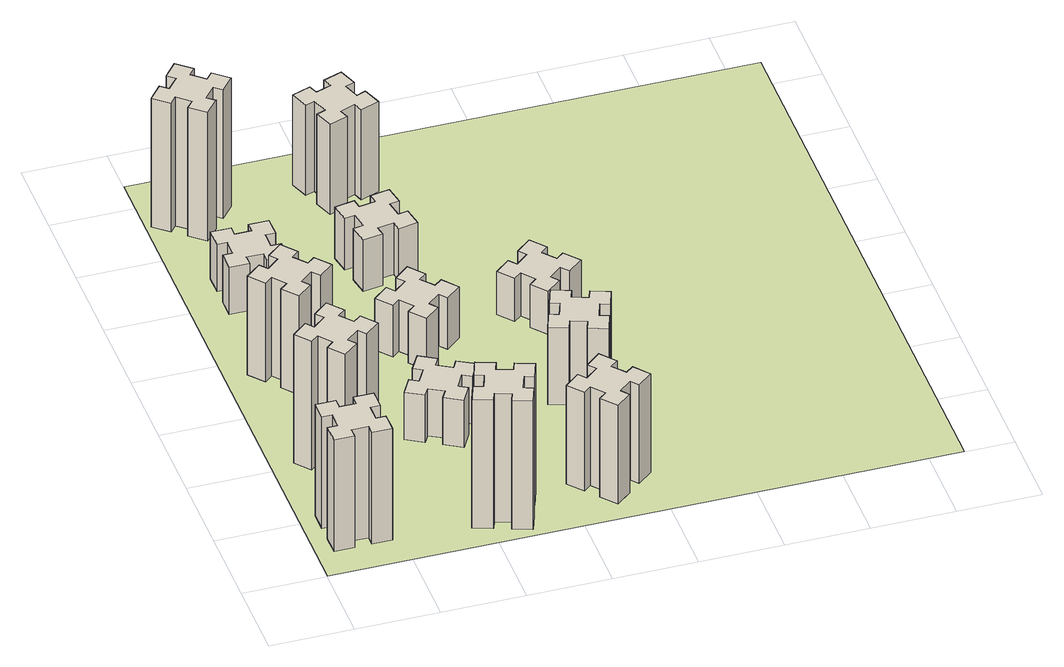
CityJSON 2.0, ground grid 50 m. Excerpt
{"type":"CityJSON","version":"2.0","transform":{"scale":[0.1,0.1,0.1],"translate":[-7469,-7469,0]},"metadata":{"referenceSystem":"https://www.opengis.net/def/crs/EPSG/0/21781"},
"CityObjects":{
"building1":{"type":"Building","attributes":{"class":"1000","function":"1000","usage":"1000","yearOfConstruction":2016,"roofType":"1000","measuredHeight":78,"storeysAboveGround":30,"storeysBelowGround":0},"geometry":[{"type":"Solid","lod":"1","boundaries":[[[[0,1,2,3,4,5,6,7,8,9,10,11,12,13,14,15,16,17,18,19]],[[17,16,20,21]],[[16,15,22,20]],[[15,14,23,22]],[[14,13,24,23]],[[13,12,25,24]],[[12,11,26,25]],[[11,10,27,26]],[[10,9,28,27]],[[9,8,29,28]],[[8,7,30,29]],[[7,6,31,30]],[[6,5,32,31]],[[5,4,33,32]],[[4,3,34,33]],[[3,2,35,34]],[[2,1,36,35]],[[1,0,37,36]],[[0,19,38,37]],[[19,18,39,38]],[[18,17,21,39]],[[24,25,26,27,28,29,30,31,32,33,34,35,36,37,38,39,21,20,22,23]]]]}]},
"building2":{"type":"Building","attributes":{"class":"1000","function":"1000","usage":"1000","yearOfConstruction":2016,"roofType":"1000","measuredHeight":90,"storeysAboveGround":30,"storeysBelowGround":0},"geometry":[{"type":"Solid","lod":"1","boundaries":[[[[40,41,42,43,44,45,46,47,48,49,50,51,52,53,54,55,56,57,58,59]],[[57,56,60,61]],[[56,55,62,60]],[[55,54,63,62]],[[54,53,64,63]],[[53,52,65,64]],[[52,51,66,65]],[[51,50,67,66]],[[50,49,68,67]],[[49,48,69,68]],[[48,47,70,69]],[[47,46,71,70]],[[46,45,72,71]],[[45,44,73,72]],[[44,43,74,73]],[[43,42,75,74]],[[42,41,76,75]],[[41,40,77,76]],[[40,59,78,77]],[[59,58,79,78]],[[58,57,61,79]],[[64,65,66,67,68,69,70,71,72,73,74,75,76,77,78,79,61,60,62,63]]]]}]},
"building3":{"type":"Building","attributes":{"class":"1000","function":"1000","usage":"1000","yearOfConstruction":2016,"roofType":"1000","measuredHeight":69,"storeysAboveGround":30,"storeysBelowGround":0},"geometry":[{"type":"Solid","lod":"1","boundaries":[[[[80,81,82,83,84,85,86,87,88,89,90,91,92,93,94,95,96,97,98,99]],[[97,96,100,101]],[[96,95,102,100]],[[95,94,103,102]],[[94,93,104,103]],[[93,92,105,104]],[[92,91,106,105]],[[91,90,107,106]],[[90,89,108,107]],[[89,88,109,108]],[[88,87,110,109]],[[87,86,111,110]],[[86,85,112,111]],[[85,84,113,112]],[[84,83,114,113]],[[83,82,115,114]],[[82,81,116,115]],[[81,80,117,116]],[[80,99,118,117]],[[99,98,119,118]],[[98,97,101,119]],[[104,105,106,107,108,109,110,111,112,113,114,115,116,117,118,119,101,100,102,103]]]]}]},
"building4":{"type":"Building","attributes":{"class":"1000","function":"1000","usage":"1000","yearOfConstruction":2016,"roofType":"1000","measuredHeight":33,"storeysAboveGround":30,"storeysBelowGround":0},"geometry":[{"type":"Solid","lod":"1","boundaries":[[[[120,121,122,123,124,125,126,127,128,129,130,131,132,133,134,135,136,137,138,139]],[[137,136,140,141]],[[136,135,142,140]],[[135,134,143,142]],[[134,133,144,143]],[[133,132,145,144]],[[132,131,146,145]],[[131,130,147,146]],[[130,129,148,147]],[[129,128,149,148]],[[128,127,150,149]],[[127,126,151,150]],[[126,125,152,151]],[[125,124,153,152]],[[124,123,154,153]],[[123,122,155,154]],[[122,121,156,155]],[[121,120,157,156]],[[120,139,158,157]],[[139,138,159,158]],[[138,137,141,159]],[[144,145,146,147,148,149,150,151,152,153,154,155,156,157,158,159,141,140,142,143]]]]}]},
"building5":{"type":"Building","attributes":{"class":"1000","function":"1000","usage":"1000","yearOfConstruction":2016,"roofType":"1000","measuredHeight":90,"storeysAboveGround":30,"storeysBelowGround":0},"geometry":[{"type":"Solid","lod":"1","boundaries":[[[[160,161,162,163,164,165,166,167,168,169,170,171,172,173,174,175,176,177,178,179]],[[177,176,180,181]],[[176,175,182,180]],[[175,174,183,182]],[[174,173,184,183]],[[173,172,185,184]],[[172,171,186,185]],[[171,170,187,186]],[[170,169,188,187]],[[169,168,189,188]],[[168,167,190,189]],[[167,166,191,190]],[[166,165,192,191]],[[165,164,193,192]],[[164,163,194,193]],[[163,162,195,194]],[[162,161,196,195]],[[161,160,197,196]],[[160,179,198,197]],[[179,178,199,198]],[[178,177,181,199]],[[184,185,186,187,188,189,190,191,192,193,194,195,196,197,198,199,181,180,182,183]]]]}]},
"building6":{"type":"Building","attributes":{"class":"1000","function":"1000","usage":"1000","yearOfConstruction":2016,"roofType":"1000","measuredHeight":90,"storeysAboveGround":30,"storeysBelowGround":0},"geometry":[{"type":"Solid","lod":"1","boundaries":[[[[200,201,202,203,204,205,206,207,208,209,210,211,212,213,214,215,216,217,218,219]],[[217,216,220,221]],[[216,215,222,220]],[[215,214,223,222]],[[214,213,224,223]],[[213,212,225,224]],[[212,211,226,225]],[[211,210,227,226]],[[210,209,228,227]],[[209,208,229,228]],[[208,207,230,229]],[[207,206,231,230]],[[206,205,232,231]],[[205,204,233,232]],[[204,203,234,233]],[[203,202,235,234]],[[202,201,236,235]],[[201,200,237,236]],[[200,219,238,237]],[[219,218,239,238]],[[218,217,221,239]],[[224,225,226,227,228,229,230,231,232,233,234,235,236,237,238,239,221,220,222,223]]]]}]},
"building7":{"type":"Building","attributes":{"class":"1000","function":"1000","usage":"1000","yearOfConstruction":2016,"roofType":"1000","measuredHeight":33,"storeysAboveGround":30,"storeysBelowGround":0},"geometry":[{"type":"Solid","lod":"1","boundaries":[[[[240,241,242,243,244,245,246,247,248,249,250,251,252,253,254,255,256,257,258,259]],[[257,256,260,261]],[[256,255,262,260]],[[255,254,263,262]],[[254,253,264,263]],[[253,252,265,264]],[[252,251,266,265]],[[251,250,267,266]],[[250,249,268,267]],[[249,248,269,268]],[[248,247,270,269]],[[247,246,271,270]],[[246,245,272,271]],[[245,244,273,272]],[[244,243,274,273]],[[243,242,275,274]],[[242,241,276,275]],[[241,240,277,276]],[[240,259,278,277]],[[259,258,279,278]],[[258,257,261,279]],[[264,265,266,267,268,269,270,271,272,273,274,275,276,277,278,279,261,260,262,263]]]]}]},
"building8":{"type":"Building","attributes":{"class":"1000","function":"1000","usage":"1000","yearOfConstruction":2016,"roofType":"1000","measuredHeight":36,"storeysAboveGround":30,"storeysBelowGround":0},"geometry":[{"type":"Solid","lod":"1","boundaries":[[[[280,281,282,283,284,285,286,287,288,289,290,291,292,293,294,295,296,297,298,299]],[[297,296,300,301]],[[296,295,302,300]],[[295,294,303,302]],[[294,293,304,303]],[[293,292,305,304]],[[292,291,306,305]],[[291,290,307,306]],[[290,289,308,307]],[[289,288,309,308]],[[288,287,310,309]],[[287,286,311,310]],[[286,285,312,311]],[[285,284,313,312]],[[284,283,314,313]],[[283,282,315,314]],[[282,281,316,315]],[[281,280,317,316]],[[280,299,318,317]],[[299,298,319,318]],[[298,297,301,319]],[[304,305,306,307,308,309,310,311,312,313,314,315,316,317,318,319,301,300,302,303]]]]}]},
"building9":{"type":"Building","attributes":{"class":"1000","function":"1000","usage":"1000","yearOfConstruction":2016,"roofType":"1000","measuredHeight":69,"storeysAboveGround":30,"storeysBelowGround":0},"geometry":[{"type":"Solid","lod":"1","boundaries":[[[[320,321,322,323,324,325,326,327,328,329,330,331,332,333,334,335,336,337,338,339]],[[337,336,340,341]],[[336,335,342,340]],[[335,334,343,342]],[[334,333,344,343]],[[333,332,345,344]],[[332,331,346,345]],[[331,330,347,346]],[[330,329,348,347]],[[329,328,349,348]],[[328,327,350,349]],[[327,326,351,350]],[[326,325,352,351]],[[325,324,353,352]],[[324,323,354,353]],[[323,322,355,354]],[[322,321,356,355]],[[321,320,357,356]],[[320,339,358,357]],[[339,338,359,358]],[[338,337,341,359]],[[344,345,346,347,348,349,350,351,352,353,354,355,356,357,358,359,341,340,342,343]]]]}]},
"building10":{"type":"Building","attributes":{"class":"1000","function":"1000","usage":"1000","yearOfConstruction":2016,"roofType":"1000","measuredHeight":36,"storeysAboveGround":30,"storeysBelowGround":0},"geometry":[{"type":"Solid","lod":"1","boundaries":[[[[360,361,362,363,364,365,366,367,368,369,370,371,372,373,374,375,376,377,378,379]],[[377,376,380,381]],[[376,375,382,380]],[[375,374,383,382]],[[374,373,384,383]],[[373,372,385,384]],[[372,371,386,385]],[[371,370,387,386]],[[370,369,388,387]],[[369,368,389,388]],[[368,367,390,389]],[[367,366,391,390]],[[366,365,392,391]],[[365,364,393,392]],[[364,363,394,393]],[[363,362,395,394]],[[362,361,396,395]],[[361,360,397,396]],[[360,379,398,397]],[[379,378,399,398]],[[378,377,381,399]],[[384,385,386,387,388,389,390,391,392,393,394,395,396,397,398,399,381,380,382,383]]]]}]},
"building11":{"type":"Building","attributes":{"class":"1000","function":"1000","usage":"1000","yearOfConstruction":2016,"roofType":"1000","measuredHeight":63,"storeysAboveGround":30,"storeysBelowGround":0},"geometry":[{"type":"Solid","lod":"1","boundaries":[[[[400,401,402,403,404,405,406,407,408,409,410,411,412,413,414,415,416,417,418,419]],[[417,416,420,421]],[[416,415,422,420]],[[415,414,423,422]],[[414,413,424,423]],[[413,412,425,424]],[[412,411,426,425]],[[411,410,427,426]],[[410,409,428,427]],[[409,408,429,428]],[[408,407,430,429]],[[407,406,431,430]],[[406,405,432,431]],[[405,404,433,432]],[[404,403,434,433]],[[403,402,435,434]],[[402,401,436,435]],[[401,400,437,436]],[[400,419,438,437]],[[419,418,439,438]],[[418,417,421,439]],[[424,425,426,427,428,429,430,431,432,433,434,435,436,437,438,439,421,420,422,423]]]]}]},
"building12":{"type":"Building","attributes":{"class":"1000","function":"1000","usage":"1000","yearOfConstruction":2016,"roofType":"1000","measuredHeight":54,"storeysAboveGround":30,"storeysBelowGround":0},"geometry":[{"type":"Solid","lod":"1","boundaries":[[[[440,441,442,443,444,445,446,447,448,449,450,451,452,453,454,455,456,457,458,459]],[[457,456,460,461]],[[456,455,462,460]],[[455,454,463,462]],[[454,453,464,463]],[[453,452,465,464]],[[452,451,466,465]],[[451,450,467,466]],[[450,449,468,467]],[[449,448,469,468]],[[448,447,470,469]],[[447,446,471,470]],[[446,445,472,471]],[[445,444,473,472]],[[444,443,474,473]],[[443,442,475,474]],[[442,441,476,475]],[[441,440,477,476]],[[440,459,478,477]],[[459,458,479,478]],[[458,457,461,479]],[[464,465,466,467,468,469,470,471,472,473,474,475,476,477,478,479,461,460,462,463]]]]}]},
"building13":{"type":"Building","attributes":{"class":"1000","function":"1000","usage":"1000","yearOfConstruction":2016,"roofType":"1000","measuredHeight":30,"storeysAboveGround":30,"storeysBelowGround":0},"geometry":[{"type":"Solid","lod":"1","boundaries":[[[[480,481,482,483,484,485,486,487,488,489,490,491,492,493,494,495,496,497,498,499]],[[497,496,500,501]],[[496,495,502,500]],[[495,494,503,502]],[[494,493,504,503]],[[493,492,505,504]],[[492,491,506,505]],[[491,490,507,506]],[[490,489,508,507]],[[489,488,509,508]],[[488,487,510,509]],[[487,486,511,510]],[[486,485,512,511]],[[485,484,513,512]],[[484,483,514,513]],[[483,482,515,514]],[[482,481,516,515]],[[481,480,517,516]],[[480,499,518,517]],[[499,498,519,518]],[[498,497,501,519]],[[504,505,506,507,508,509,510,511,512,513,514,515,516,517,518,519,501,500,502,503]]]]}]},
"landuse1":{"type":"LandUse","attributes":{"name":"plot1","function":"1010"},"geometry":[{"type":"MultiSurface","lod":"1","boundaries":[[[520,521,522,523]]]}]}
},
"vertices":[
[165,425,0],[165,325,0],[105,325,0],[105,205,0],[225,205,0],[225,265,0],[325,265,0],[325,205,0],[445,205,0],[445,325,0],[385,325,0],[385,425,0],[445,425,0],[445,545,0],[325,545,0],[325,485,0],[225,485,0],[225,545,0],[105,545,0],[105,425,0],[225,485,780],[225,545,780],[325,485,780],[325,545,780],[445,545,780],[445,425,780],[385,425,780],[385,325,780],[445,325,780],[445,205,780],[325,205,780],[325,265,780],[225,265,780],[225,205,780],[105,205,780],[105,325,780],[165,325,780],[165,425,780],[105,425,780],[105,545,780],
[492,1048,0],[427,1124,0],[473,1163,0],[396,1255,0],[304,1178,0],[343,1132,0],[266,1067,0],[228,1113,0],[136,1036,0],[213,944,0],[259,983,0],[323,906,0],[277,868,0],[354,776,0],[446,853,0],[408,899,0],[484,963,0],[523,917,0],[615,994,0],[538,1086,0],[484,963,900],[523,917,900],[408,899,900],[446,853,900],[354,776,900],[277,868,900],[323,906,900],[259,983,900],[213,944,900],[136,1036,900],[228,1113,900],[266,1067,900],[343,1132,900],[304,1178,900],[396,1255,900],[473,1163,900],[427,1124,900],[492,1048,900],[538,1086,900],[615,994,900],
[492,1888,0],[427,1964,0],[473,2003,0],[396,2095,0],[304,2018,0],[343,1972,0],[266,1907,0],[228,1953,0],[136,1876,0],[213,1784,0],[259,1823,0],[323,1746,0],[277,1708,0],[354,1616,0],[446,1693,0],[408,1739,0],[484,1803,0],[523,1757,0],[615,1834,0],[538,1926,0],[484,1803,690],[523,1757,690],[408,1739,690],[446,1693,690],[354,1616,690],[277,1708,690],[323,1746,690],[259,1823,690],[213,1784,690],[136,1876,690],[228,1953,690],[266,1907,690],[343,1972,690],[304,2018,690],[396,2095,690],[473,2003,690],[427,1964,690],[492,1888,690],[538,1926,690],[615,1834,690],
[485,2545,0],[485,2645,0],[545,2645,0],[545,2765,0],[425,2765,0],[425,2705,0],[325,2705,0],[325,2765,0],[205,2765,0],[205,2645,0],[265,2645,0],[265,2545,0],[205,2545,0],[205,2425,0],[325,2425,0],[325,2485,0],[425,2485,0],[425,2425,0],[545,2425,0],[545,2545,0],[425,2485,330],[425,2425,330],[325,2485,330],[325,2425,330],[205,2425,330],[205,2545,330],[265,2545,330],[265,2645,330],[205,2645,330],[205,2765,330],[325,2765,330],[325,2705,330],[425,2705,330],[425,2765,330],[545,2765,330],[545,2645,330],[485,2645,330],[485,2545,330],[545,2545,330],[545,2425,330],
[1029,360,0],[995,266,0],[939,287,0],[897,174,0],[1010,133,0],[1031,189,0],[1125,155,0],[1104,99,0],[1217,57,0],[1258,170,0],[1202,191,0],[1236,285,0],[1292,264,0],[1333,377,0],[1220,418,0],[1200,362,0],[1106,396,0],[1127,452,0],[1014,493,0],[973,380,0],[1106,396,900],[1127,452,900],[1200,362,900],[1220,418,900],[1333,377,900],[1292,264,900],[1236,285,900],[1202,191,900],[1258,170,900],[1217,57,900],[1104,99,900],[1125,155,900],[1031,189,900],[1010,133,900],[897,174,900],[939,287,900],[995,266,900],[1029,360,900],[973,380,900],[1014,493,900],
[384,3387,0],[308,3452,0],[346,3498,0],[254,3575,0],[177,3483,0],[223,3444,0],[159,3368,0],[113,3406,0],[36,3314,0],[128,3237,0],[166,3283,0],[243,3219,0],[204,3173,0],[296,3096,0],[373,3188,0],[327,3226,0],[392,3303,0],[438,3264,0],[515,3356,0],[423,3433,0],[392,3303,900],[438,3264,900],[327,3226,900],[373,3188,900],[296,3096,900],[204,3173,900],[243,3219,900],[166,3283,900],[128,3237,900],[36,3314,900],[113,3406,900],[159,3368,900],[223,3444,900],[177,3483,900],[254,3575,900],[346,3498,900],[308,3452,900],[384,3387,900],[423,3433,900],[515,3356,900],
[1086,1017,0],[1136,1104,0],[1188,1074,0],[1248,1178,0],[1144,1238,0],[1114,1186,0],[1027,1236,0],[1057,1288,0],[953,1348,0],[893,1244,0],[945,1214,0],[895,1127,0],[843,1157,0],[783,1053,0],[887,993,0],[917,1045,0],[1004,995,0],[974,943,0],[1078,883,0],[1138,987,0],[1004,995,330],[974,943,330],[917,1045,330],[887,993,330],[783,1053,330],[843,1157,330],[895,1127,330],[945,1214,330],[893,1244,330],[953,1348,330],[1057,1288,330],[1027,1236,330],[1114,1186,330],[1144,1238,330],[1248,1178,330],[1188,1074,330],[1136,1104,330],[1086,1017,330],[1138,987,330],[1078,883,330],
[1083,1972,0],[1006,1907,0],[968,1953,0],[876,1876,0],[953,1784,0],[999,1823,0],[1063,1746,0],[1017,1708,0],[1094,1616,0],[1186,1693,0],[1148,1739,0],[1224,1803,0],[1263,1757,0],[1355,1834,0],[1278,1926,0],[1232,1888,0],[1167,1964,0],[1213,2003,0],[1136,2095,0],[1044,2018,0],[1167,1964,360],[1213,2003,360],[1232,1888,360],[1278,1926,360],[1355,1834,360],[1263,1757,360],[1224,1803,360],[1148,1739,360],[1186,1693,360],[1094,1616,360],[1017,1708,360],[1063,1746,360],[999,1823,360],[953,1784,360],[876,1876,360],[968,1953,360],[1006,1907,360],[1083,1972,360],[1044,2018,360],[1136,2095,360],
[1639,343,0],[1703,266,0],[1657,228,0],[1734,136,0],[1826,213,0],[1788,259,0],[1864,323,0],[1903,277,0],[1995,354,0],[1918,446,0],[1872,408,0],[1807,484,0],[1853,523,0],[1776,615,0],[1684,538,0],[1723,492,0],[1646,427,0],[1608,473,0],[1516,396,0],[1593,304,0],[1646,427,690],[1608,473,690],[1723,492,690],[1684,538,690],[1776,615,690],[1853,523,690],[1807,484,690],[1872,408,690],[1918,446,690],[1995,354,690],[1903,277,690],[1864,323,690],[1788,259,690],[1826,213,690],[1734,136,690],[1657,228,690],[1703,266,690],[1639,343,690],[1593,304,690],[1516,396,690],
[998,2625,0],[1016,2527,0],[957,2517,0],[977,2398,0],[1096,2419,0],[1085,2478,0],[1184,2496,0],[1194,2437,0],[1312,2457,0],[1291,2576,0],[1232,2565,0],[1215,2664,0],[1274,2674,0],[1253,2792,0],[1135,2771,0],[1145,2712,0],[1047,2695,0],[1037,2754,0],[918,2733,0],[939,2615,0],[1047,2695,360],[1037,2754,360],[1145,2712,360],[1135,2771,360],[1253,2792,360],[1274,2674,360],[1215,2664,360],[1232,2565,360],[1291,2576,360],[1312,2457,360],[1194,2437,360],[1184,2496,360],[1085,2478,360],[1096,2419,360],[977,2398,360],[957,2517,360],[1016,2527,360],[998,2625,360],[939,2615,360],[918,2733,360],
[1125,3456,0],[1031,3422,0],[1010,3478,0],[897,3437,0],[939,3324,0],[995,3345,0],[1029,3251,0],[973,3230,0],[1014,3117,0],[1127,3159,0],[1106,3215,0],[1200,3249,0],[1220,3193,0],[1333,3234,0],[1292,3347,0],[1236,3326,0],[1202,3420,0],[1258,3440,0],[1217,3553,0],[1104,3512,0],[1202,3420,630],[1258,3440,630],[1236,3326,630],[1292,3347,630],[1333,3234,630],[1220,3193,630],[1200,3249,630],[1106,3215,630],[1127,3159,630],[1014,3117,630],[973,3230,630],[1029,3251,630],[995,3345,630],[939,3324,630],[897,3437,630],[1010,3478,630],[1031,3422,630],[1125,3456,630],[1104,3512,630],[1217,3553,630],
[1769,1300,0],[1735,1206,0],[1679,1227,0],[1637,1114,0],[1750,1073,0],[1771,1129,0],[1865,1095,0],[1844,1039,0],[1957,997,0],[1998,1110,0],[1942,1131,0],[1976,1225,0],[2032,1204,0],[2073,1317,0],[1960,1358,0],[1940,1302,0],[1846,1336,0],[1867,1392,0],[1754,1433,0],[1713,1320,0],[1846,1336,540],[1867,1392,540],[1940,1302,540],[1960,1358,540],[2073,1317,540],[2032,1204,540],[1976,1225,540],[1942,1131,540],[1998,1110,540],[1957,997,540],[1844,1039,540],[1865,1095,540],[1771,1129,540],[1750,1073,540],[1637,1114,540],[1679,1227,540],[1735,1206,540],[1769,1300,540],[1713,1320,540],[1754,1433,540],
[1972,1988,0],[1907,2064,0],[1953,2103,0],[1876,2195,0],[1784,2118,0],[1823,2072,0],[1746,2007,0],[1708,2053,0],[1616,1976,0],[1693,1884,0],[1739,1923,0],[1803,1846,0],[1757,1808,0],[1834,1716,0],[1926,1793,0],[1888,1839,0],[1964,1903,0],[2003,1857,0],[2095,1934,0],[2018,2026,0],[1964,1903,300],[2003,1857,300],[1888,1839,300],[1926,1793,300],[1834,1716,300],[1757,1808,300],[1803,1846,300],[1739,1923,300],[1693,1884,300],[1616,1976,300],[1708,2053,300],[1746,2007,300],[1823,2072,300],[1784,2118,300],[1876,2195,300],[1953,2103,300],[1907,2064,300],[1972,1988,300],[2018,2026,300],[2095,1934,300],
[5,3705,0],[3705,3705,0],[3705,5,0],[5,5,0]
]}
